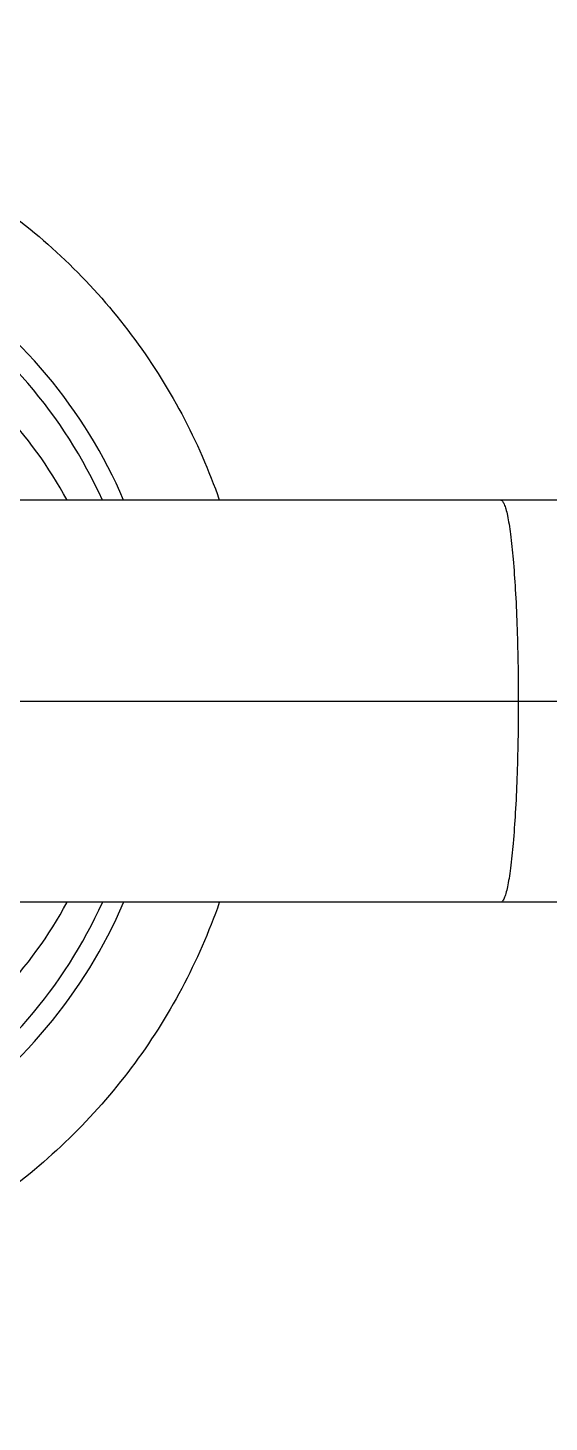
# Model space of a CAD drawing. Header units: millimetres. Extents: x 18456 to 179493, y -203649 to 469211.
# Drawn here: x 102897.8 to 102922.4, y -179268.2 to -179202.3 of the extents above; entities that cross this region are included whole.
import ezdxf

# ---------------------------------------------------------------- set-up
doc = ezdxf.new("R2010")
doc.units = ezdxf.units.MM
doc.layers.add('X-평면도(기본형)$0$FUR', color=6, linetype='Continuous', true_color=0xff00ff)

# ---------------------------------------------------------------- blocks, each defined once
blk = doc.blocks.new('X-평면도(기본형)$0$A$C5C7666B6')
at = {"layer": 'X-평면도(기본형)$0$FUR'}
for p, q in [((94.3, 134.855), (499.834, 134.855)), ((94.3, 115.855), (499.834, 115.855))]:
    blk.add_line(p, q, dxfattribs=at)
at = {"layer": 'X-평면도(기본형)$0$FUR', "color": 1, "true_color": 0xff0000}
blk.add_line((600.324, 125.355), (-4.7, 125.355), dxfattribs=at)
at = {"layer": 'X-평면도(기본형)$0$FUR'}
for points, knots in [([(406.149, 134.862), (406.731, 140.973), (409.024, 153.115), (415.727, 170.366), (425.471, 186.097), (437.924, 199.766), (452.663, 210.913), (469.193, 219.156), (486.942, 224.218), (499.208, 225.355), (505.325, 225.355)], [0, 0, 0, 0, 18.415624, 36.824706, 55.223913, 73.611239, 91.986273, 110.35026, 128.705955, 147.057143, 147.057143, 147.057143, 147.057143]), ([(407.984, 134.862), (408.565, 140.842), (410.83, 152.721), (417.417, 169.594), (426.974, 184.977), (439.175, 198.342), (453.609, 209.239), (469.79, 217.297), (487.161, 222.243), (499.165, 223.355), (505.151, 223.355)], [0, 0, 0, 0, 18.024148, 36.041604, 54.04899, 72.044278, 90.027058, 107.998602, 125.961713, 143.92024, 143.92024, 143.92024, 143.92024]), ([(505.325, 25.355), (499.208, 25.355), (486.942, 26.493), (469.193, 31.554), (452.663, 39.798), (437.924, 50.945), (425.471, 64.614), (415.727, 80.345), (409.024, 97.596), (406.731, 109.738), (406.149, 115.849)], [0, 0, 0, 0, 18.351189, 36.706883, 55.070871, 73.445905, 91.833231, 110.232439, 128.641521, 147.057145, 147.057145, 147.057145, 147.057145]), ([(505.151, 27.355), (499.165, 27.355), (487.161, 28.467), (469.79, 33.414), (453.609, 41.472), (439.175, 52.368), (426.974, 65.733), (417.417, 81.116), (410.83, 97.989), (408.565, 109.869), (407.984, 115.849)], [0, 0, 0, 0, 17.958527, 35.921638, 53.893182, 71.875962, 89.87125, 107.878636, 125.896092, 143.92024, 143.92024, 143.92024, 143.92024])]:
    blk.add_open_spline(points, degree=3, knots=knots, dxfattribs=at)
at = {"layer": 'X-평면도(기본형)$0$FUR', "color": 8, "true_color": 0x808080}
for points, knots in [([(412.465, 134.861), (413.043, 140.544), (415.247, 151.828), (421.571, 167.846), (430.704, 182.442), (442.338, 195.117), (456.083, 205.449), (471.478, 213.087), (487.999, 217.776), (499.412, 218.83), (505.104, 218.83)], [0, 0, 0, 0, 17.136555, 34.266821, 51.387695, 68.497328, 85.595364, 102.682998, 119.762829, 136.838426, 136.838426, 136.838426, 136.838426]), ([(413.347, 134.861), (413.925, 140.481), (416.115, 151.639), (422.383, 167.474), (431.425, 181.902), (442.939, 194.431), (456.536, 204.642), (471.763, 212.191), (488.102, 216.824), (499.388, 217.866), (505.017, 217.866)], [0, 0, 0, 0, 16.947784, 33.889198, 50.821122, 67.741691, 84.650551, 101.54891, 118.439395, 135.325608, 135.325608, 135.325608, 135.325608]), ([(504.817, 154.176), (503.342, 154.176), (500.386, 153.946), (496.062, 152.923), (491.945, 151.245), (488.134, 148.951), (484.72, 146.097), (481.783, 142.75), (479.394, 138.99), (478.203, 136.266), (477.716, 134.869)], [0, 0, 0, 0, 4.425789, 8.852229, 13.28025, 17.710348, 22.142897, 26.578045, 31.015687, 35.455487, 35.455487, 35.455487, 35.455487]), ([(482.239, 134.869), (483.154, 136.996), (485.617, 141.007), (490.867, 145.691), (497.233, 148.674), (501.882, 149.355), (504.192, 149.355)], [0, 0, 0, 0, 6.947184, 13.887503, 20.82143, 27.751497, 27.751497, 27.751497, 27.751497]), ([(483.242, 134.864), (484.142, 136.854), (486.525, 140.596), (491.524, 144.954), (497.544, 147.723), (501.927, 148.355), (504.105, 148.355)], [0, 0, 0, 0, 6.551689, 13.09641, 19.634727, 26.169184, 26.169184, 26.169184, 26.169184]), ([(484.913, 134.861), (485.759, 136.433), (487.884, 139.362), (492.114, 142.739), (497.086, 144.87), (500.668, 145.355), (502.449, 145.355)], [0, 0, 0, 0, 5.354234, 10.704077, 16.050065, 21.393775, 21.393775, 21.393775, 21.393775]), ([(464.414, 134.855), (464.383, 134.855), (464.333, 134.817), (464.288, 134.748), (464.229, 134.628), (464.163, 134.42), (464.088, 134.106), (464.017, 133.708), (463.919, 133.022), (463.815, 131.989), (463.716, 130.567), (463.642, 128.945), (463.596, 127.185), (463.586, 125.973), (463.586, 125.355)], [0, 0, 0, 0, 0.09316, 0.163051, 0.252255, 0.492104, 0.815368, 1.220683, 1.705011, 2.893102, 4.336378, 5.98058, 7.763309, 9.616764, 9.616764, 9.616764, 9.616764]), ([(463.586, 125.355), (463.586, 124.738), (463.596, 123.525), (463.642, 121.766), (463.716, 120.144), (463.815, 118.722), (463.919, 117.688), (464.017, 117.003), (464.088, 116.605), (464.163, 116.29), (464.229, 116.083), (464.288, 115.963), (464.333, 115.894), (464.383, 115.855), (464.414, 115.855)], [0, 0, 0, 0, 1.853456, 3.636185, 5.280387, 6.723662, 7.911753, 8.396081, 8.801396, 9.12466, 9.364509, 9.453713, 9.523605, 9.616764, 9.616764, 9.616764, 9.616764]), ([(505.104, 31.881), (499.412, 31.881), (487.999, 32.935), (471.478, 37.623), (456.083, 45.262), (442.338, 55.593), (430.704, 68.269), (421.571, 82.865), (415.247, 98.882), (413.043, 110.167), (412.465, 115.85)], [0, 0, 0, 0, 17.075597, 34.155429, 51.243062, 68.341099, 85.450732, 102.571607, 119.701872, 136.838428, 136.838428, 136.838428, 136.838428]), ([(505.017, 32.845), (499.388, 32.845), (488.102, 33.886), (471.763, 38.52), (456.536, 46.069), (442.939, 56.28), (431.425, 68.808), (422.383, 83.236), (416.115, 99.072), (413.925, 110.23), (413.347, 115.849)], [0, 0, 0, 0, 16.886213, 33.776697, 50.675057, 67.583917, 84.504486, 101.436409, 118.377824, 135.325608, 135.325608, 135.325608, 135.325608]), ([(477.716, 115.842), (478.203, 114.444), (479.394, 111.72), (481.783, 107.961), (484.72, 104.614), (488.134, 101.76), (491.945, 99.466), (496.062, 97.788), (500.386, 96.764), (503.342, 96.535), (504.817, 96.535)], [0, 0, 0, 0, 4.4398, 8.877442, 13.31259, 17.745139, 22.175237, 26.603258, 31.029698, 35.455487, 35.455487, 35.455487, 35.455487]), ([(504.192, 101.355), (501.882, 101.355), (497.233, 102.037), (490.867, 105.02), (485.617, 109.704), (483.154, 113.714), (482.239, 115.841)], [0, 0, 0, 0, 6.930068, 13.863996, 20.804317, 27.751502, 27.751502, 27.751502, 27.751502]), ([(504.105, 102.355), (501.927, 102.355), (497.544, 102.988), (491.524, 105.757), (486.525, 110.115), (484.142, 113.857), (483.242, 115.847)], [0, 0, 0, 0, 6.534457, 13.072774, 19.617495, 26.169184, 26.169184, 26.169184, 26.169184]), ([(502.449, 105.355), (500.668, 105.355), (497.086, 105.84), (492.114, 107.972), (487.884, 111.349), (485.759, 114.278), (484.913, 115.849)], [0, 0, 0, 0, 5.343694, 10.689668, 16.039496, 21.393715, 21.393715, 21.393715, 21.393715])]:
    blk.add_open_spline(points, degree=3, knots=knots, dxfattribs=at)
blk = doc.blocks.new('X-평면도(기본형)$0$A$C019C01BD')
at = {"layer": 'X-평면도(기본형)$0$FUR', "xscale": -1, "rotation": 90}
blk.add_blockref('X-평면도(기본형)$0$A$C5C7666B6', (198.484, 1200.297), dxfattribs=at)
blk = doc.blocks.new('X-평면도(기본형)$0$ba17001400')
at = {"layer": 'X-평면도(기본형)$0$FUR', "linetype": 'ByBlock', "rotation": 180}
blk.add_blockref('X-평면도(기본형)$0$A$C019C01BD', (1923.129, 1500.297), dxfattribs=at)

msp = doc.modelspace()

# ---------------------------------------------------------------- block references
at = {"rotation": 90.00000000000001}
msp.add_blockref('X-평면도(기본형)$0$ba17001400', (103684.568, -181084.154), dxfattribs=at)

doc.saveas('drawing.dxf')
